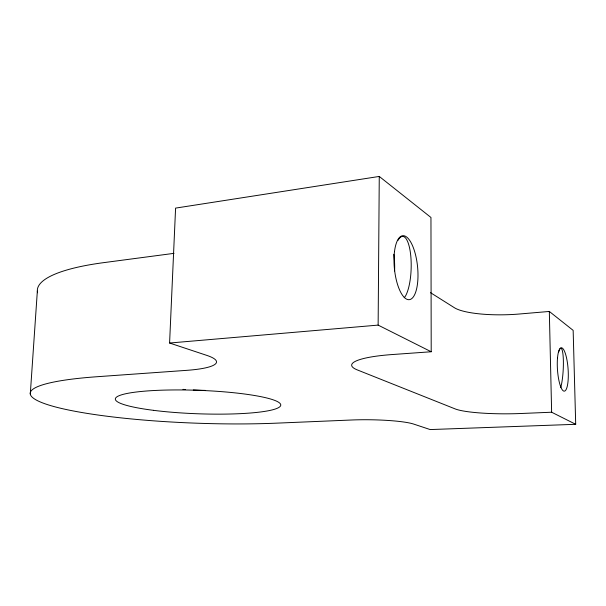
<?xml version="1.0" encoding="UTF-8"?>
<svg xmlns="http://www.w3.org/2000/svg" width="606" height="606" viewBox="0 0 606 606"><rect width="100%" height="100%" fill="white"/><g stroke="black" fill="none" stroke-linecap="round" stroke-linejoin="round"><path stroke-width="0.91" d="M379.265 176.437L430.957 217.478L431.207 351.753L378.136 325.104L379.265 176.437L175.589 208.108L169.589 343.026L206.805 355.389A65.418 11.605 2.6 0 1 186.853 370.334L97.437 376.697A166.938 23.846 2.1 0 0 56.487 407.224A166.938 23.846 2.1 0 0 276.518 423.155L351.624 420.003A45.98 5.734 0.9 0 1 413.61 424.064L430.192 429.563L575.7 424.306L573.155 330.376L549.324 311.454L519.297 314.014A53.426 12.12 -1.3 0 1 454.439 307.75L430.533 292.69M30.3 393.892L37.345 291.13M174.02 253.346L103.929 262.61A163.938 38.072 2.4 0 0 37.572 292.759M169.589 343.026L378.136 325.104M431.207 351.753L392.105 354.555A66.077 11.673 0.2 0 0 357.442 369.971L455.053 408.868A54.419 7.598 -0.2 0 0 521.046 413.497L551.634 412.224L575.7 424.306M549.324 311.454L551.634 412.224M205.305 390.4A82.424 13.521 2.1 0 1 193.284 389.969M185.315 389.522A82.424 13.521 2.1 0 1 182.944 389.37M397.93 240.468A31.77 9.393 -88.3 0 1 410.292 251.922A31.77 9.393 -88.3 0 1 406.012 295.054A31.58 13.65 76 0 1 404.225 297.69M393.764 254.293A31.52 9.749 -88.3 0 1 394.612 270.943M558.664 352.033A21.452 3.492 -86.9 0 1 563.224 357.229A21.452 3.492 -86.9 0 1 560.883 386.893M560.876 386.893A21.445 7.075 78.5 0 1 560.648 387.651M153.401 410.323A82.795 11.734 2.1 0 0 280.707 405.475A82.795 11.734 2.1 0 0 160.067 390.249A82.795 11.734 2.1 0 0 153.401 410.323M557.49 358.214A21.74 5.318 86 0 0 564.103 391.158A21.74 5.318 86 0 0 566.784 359.063A21.74 5.318 86 0 0 557.49 358.214M394.491 251.596A32.156 11.612 84.2 0 0 408.815 299.697A32.156 11.612 84.2 0 0 414.709 251.77A32.156 11.612 84.2 0 0 394.491 251.596"/></g></svg>
